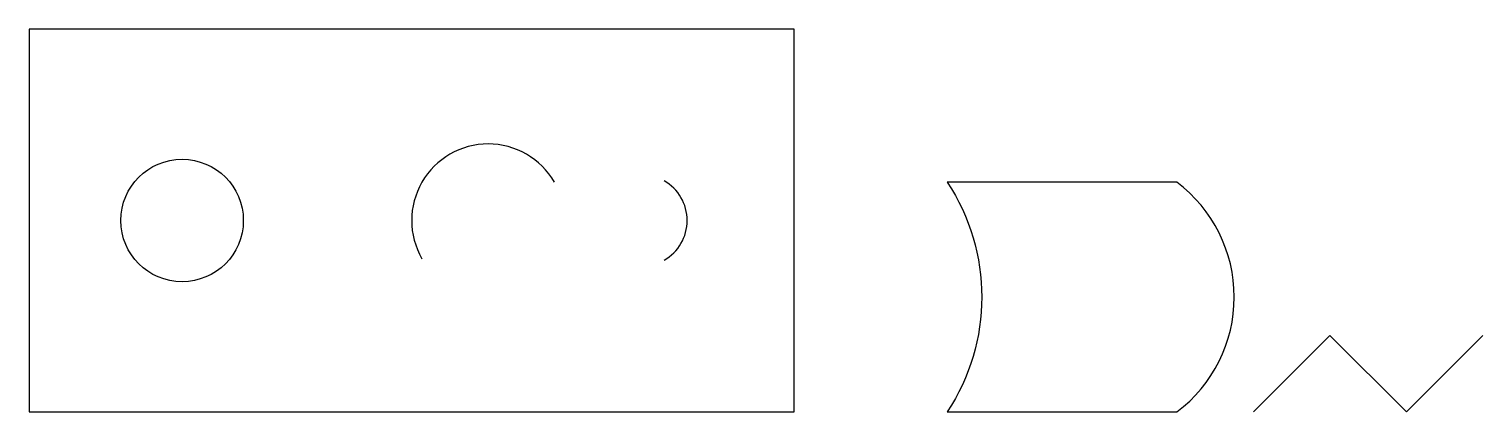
# Model space of a CAD drawing. Header units: metres. Extents: x 0 to 190, y 0 to 50.
import ezdxf

# ---------------------------------------------------------------- set-up
doc = ezdxf.new("R2010")
doc.units = ezdxf.units.M
doc.layers.add('CUT', color=7, linetype='Continuous')

msp = doc.modelspace()

# ---------------------------------------------------------------- linework, layer by layer
msp.add_lwpolyline([(120, 0), (150, 0, 0.5), (150, 30), (120, 30, -0.3)], format="xyb", close=True)
msp.add_lwpolyline([(160, 0), (170, 10), (180, 0), (190, 10)])
msp.add_circle((20, 25), 8)
for centre, radius, start, end in [((60, 25), 10, 30, 210), ((80, 25), 6, 300, 60)]:
    msp.add_arc(centre, radius, start, end)
at = {"layer": 'CUT'}
for p, q in [((100, 50), (0, 50)), ((0, 50), (0, 0)), ((100, 0), (100, 50)), ((0, 0), (100, 0))]:
    msp.add_line(p, q, dxfattribs=at)

doc.saveas('drawing.dxf')
